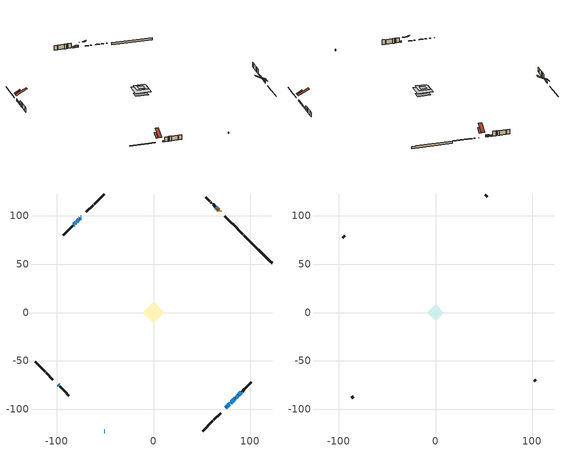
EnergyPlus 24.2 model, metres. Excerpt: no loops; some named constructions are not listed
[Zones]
conditioned space
 floor outside (Floor1 construction): -4.16,0 0,4.16 4.16,0 0,-4.16 z0.39
 floor adiabatic (AdiabaticFloorConstruction): -11.16,0 0,11.16 11.16,0 0,-11.16 z2.83
 floor foundation (Slab1 construction): -7.35,1.87 -1.87,7.35 7.35,-1.87 1.87,-7.35 z-1.9
 wall outside (RimJoist1 construction): 50.8,-122.64 61.56,-111.88 / -122.64,-50.8 -111.88,-61.56 / -50.8,122.64 -61.56,111.88 / 92.59,80.84 81.83,91.6 z0.39:0.69
 wall outside (RimJoist2 construction): 62.22,-111.22 69.42,-104.02 / -111.22,-62.22 -104.02,-69.42 / -62.22,111.22 -69.42,104.02 / 81.18,92.26 73.98,99.46 z0.39:0.69
 wall outside (AdiabaticWallConstruction 1): 68.64,104.8 68.33,105.11 / 67.67,105.76 67.09,106.35 / 66.43,107 66.13,107.31 z0.39:2.42
 wall outside (AdiabaticWallConstruction): -74.75,98.68 -75.08,98.36 z0.39:2.06; 74.75,-98.68 75.19,-98.25 z0.39:1.66; 75.84,-97.6 76.44,-97 / -77.18,96.26 -79.55,93.89 / -80.21,93.23 -81.4,92.04 z0.39:2.02; 77.09,-96.35 78.53,-94.91 z0.39:2.04; 79.18,-94.25 80.05,-93.39 / -75.73,97.7 -76.52,96.91 / 80.7,-92.73 83.4,-90.03 / -98.68,-74.75 -97.89,-75.54 / 65.47,107.96 64.45,108.99 / 84.06,-89.38 84.74,-88.7 / 85.39,-88.04 87.64,-85.8 / 88.29,-85.14 91,-82.44 / -82.05,91.39 -82.84,90.6 / -50.8,-122.64 -50.59,-122.64 z0.39:1.61
 wall outside (Wall1 construction): 91.65,-81.78 93.84,-79.59 / -97.24,-76.2 -95.05,-78.39 / -83.5,89.94 -85.69,87.75 / 63.79,109.65 61.6,111.84 z0.39:5.27
 wall outside (Wall2 construction): 94.5,-78.94 94.82,-78.61 / -94.39,-79.05 -94.07,-79.37 / -86.35,87.09 -86.67,86.77 / 60.94,112.5 60.62,112.82 z0.39:5.27
 wall outside (Wall3 construction): 95.48,-77.96 96.35,-77.08 / -93.41,-80.03 -92.53,-80.9 / -87.33,86.11 -88.2,85.24 / 59.96,113.48 59.09,114.35 z0.39:5.27
 wall outside (Wall4 construction): 97.01,-76.43 101.39,-72.05 / -91.88,-81.56 -87.5,-85.94 / -88.86,84.58 -93.24,80.2 / 58.43,115.01 54.05,119.39 z0.39:5.27
 wall foundation (FoundationWall1 construction): 93.25,80.19,-1.9 93.25,80.19,0.39 119.7,53.74,0.39 119.7,53.74,-0.04 122.64,50.8,-0.04 122.64,50.8,-1.9
 window (WindowConstruction 13): -74.75,98.68 -75.08,98.36 z0.39:2.05
 window (WindowConstruction 14): 74.75,-98.68 75.19,-98.25 z0.39:1.66
 window (WindowConstruction 6): 75.84,-97.6 76.43,-97 z0.39:2.01
 window (WindowConstruction 7): 77.09,-96.35 78.53,-94.91 z0.39:2.04
 window (WindowConstruction 8): 79.18,-94.25 80.05,-93.39 z0.39:1.61
 window (WindowConstruction 9): -75.73,97.7 -76.52,96.91 z0.39:1.61
 window (WindowConstruction 10): 80.7,-92.73 83.4,-90.03 z0.39:1.61
 window (WindowConstruction 11): -77.18,96.26 -79.55,93.89 z0.39:2.01
 window (WindowConstruction 12): -98.68,-74.75 -97.89,-75.54 z0.39:1.61
 window (WindowConstruction 15): 65.47,107.96 64.45,108.99 z0.39:1.61
 window (WindowConstruction): 84.06,-89.38 84.74,-88.7 z0.39:1.61
 window (WindowConstruction 1): 85.39,-88.04 87.64,-85.8 z0.39:1.61
 window (WindowConstruction 2): 88.29,-85.14 91,-82.44 z0.39:1.61
 window (WindowConstruction 3): -80.21,93.23 -81.39,92.04 z0.39:2.01
 window (WindowConstruction 4): -82.05,91.39 -82.84,90.6 z0.39:1.61
 window (WindowConstruction 5): -50.8,-122.64 -50.59,-122.64 z0.39:1.61
 door (Door): 68.64,104.8 68.33,105.11 z0.39:2.42
 door (Door 1): 67.67,105.76 67.09,106.35 z0.39:2.42
 door (Door 2): 66.43,107 66.13,107.31 z0.39:2.42
 ceiling adiabatic (AdiabaticFloorConstruction): 0,-11.16 11.16,0 0,11.16 -11.16,0 z2.83
attic - vented
 floor to conditioned space (Floor2 construction Reversed): -4.16,0 0,4.16 4.16,0 0,-4.16 z5.27
 floor to conditioned space (Floor3 construction Reversed): -8.42,0 0,8.42 8.42,0 0,-8.42 z5.27
 wall outside (Wall5 construction): 102.05,-71.39 103.99,-69.45 / -86.84,-86.6 -84.9,-88.53 / -93.89,79.54 -95.83,77.61 / 53.39,120.04 51.46,121.98 z0.39:5.27
 roof outside (Roof1 construction): 71.21,-102.22,5.27 67.42,-98.43,8.84 66.28,-99.57,8.84 70.07,-103.36,5.27; -102.22,-71.21,5.27 -98.43,-67.42,8.84 -99.57,-66.28,8.84 -103.36,-70.07,5.27; -71.21,102.22,5.27 -67.42,98.43,8.84 -66.28,99.57,8.84 -70.07,103.36,5.27; 72.18,101.26,5.27 68.39,97.47,8.84 69.53,96.33,8.84 73.32,100.12,5.27
 roof outside (Roof2 construction): 74.1,-99.34,5.27 66.13,-91.37,10.9 63.9,-93.6,10.9 71.87,-101.57,5.27; -99.34,-74.1,5.27 -91.37,-66.13,10.9 -93.6,-63.9,10.9 -101.57,-71.87,5.27; -74.1,99.34,5.27 -66.13,91.37,10.9 -63.9,93.6,10.9 -71.87,101.57,5.27; 69.3,104.14,5.27 61.33,96.17,10.9 63.56,93.95,10.9 71.52,101.91,5.27
[Material] Roughness=Rough; Thermal Absorptance=0.9
Name | Thickness {m} | Conductivity {W/m-K} | Density {kg/m3} | Specific Heat {J/kg-K} | Solar Absorptance | Visible Absorptance
ceiling loosefill ins | 0.423333 | 0.0480833 | 16.02 | 1046.75 | 0.7 | 0.7
ceiling stud and cavity | 0.1397 | 0.486722 | 65.682 | 1177.47 | 0.7 | 0.7
ceiling stud and cavity 1 | 0.1397 | 0.154052 | 65.682 | 1177.47 | 0.7 | 0.7
gypsum board | 0.0127 | 0.160291 | 801 | 837.4 | 0.6 | 0.6
[Construction]
Floor2 construction: ceiling loosefill ins, ceiling stud and cavity, gypsum board
Floor3 construction: ceiling loosefill ins, ceiling stud and cavity 1, gypsum board
[EnergyManagementSystem:Program]
fridge_schedule_program: Set Tin = fridge_tin_s*(9.0/5.0)+32.0; Set fridge_schedule_act = 0; If (Hour == 0); Set fridge_schedule_act = (-0.487+0.019*Tin); ElseIf (Hour == 1); Set fridge_schedule_act = (-0.34+0.016*Tin); ElseIf (Hour == 2); Set fridge_schedule_act = (-0.37+0.017*Tin); ElseIf (Hour == 3); Set fridge_schedule_act = (-0.361+0.016*Tin); ElseIf (Hour == 4); Set fridge_schedule_act = (-0.515+0.018*Tin); ElseIf (Hour == 5); Set fridge_schedule_act = (-0.684+0.021*Tin); ElseIf (Hour == 6); Set fridge_schedule_act = (-0.471+0.019*Tin); ElseIf (Hour == 7); Set fridge_schedule_act = (-0.159+0.015*Tin); ElseIf (Hour == 8); Set fridge_schedule_act = (-0.079+0.015*Tin); ElseIf (Hour == 9); Set fridge_schedule_act = (-0.417+0.019*Tin); ElseIf (Hour == 10); Set fridge_schedule_act = (-0.411+0.018*Tin); ElseIf (Hour == 11); Set fridge_schedule_act = (-0.386+0.018*Tin); ElseIf (Hour == 12); Set fridge_schedule_act = (-0.24+0.016*Tin); ElseIf (Hour == 13); Set fridge_schedule_act = (-0.314+0.017*Tin); ElseIf (Hour == 14); Set fridge_schedule_act = (-0.16+0.015*Tin); ElseIf (Hour == 15); Set fridge_schedule_act = (-0.121+0.015*Tin); ElseIf (Hour == 16); Set fridge_schedule_act = (-0.469+0.02*Tin); ElseIf (Hour == 17); Set fridge_schedule_act = (-0.412+0.02*Tin); ElseIf (Hour == 18); Set fridge_schedule_act = (-0.091+0.017*Tin); ElseIf (Hour == 19); Set fridge_schedule_act = (0.077+0.014*Tin); ElseIf (Hour == 20); Set fridge_schedule_act = (-0.118+0.016*Tin); ElseIf (Hour == 21); Set fridge_schedule_act = (-0.247+0.017*Tin); ElseIf (Hour == 22); Set fridge_schedule_act = (-0.445+0.019*Tin); ElseIf (Hour == 23); Set fridge_schedule_act = (-0.544+0.02*Tin); EndIf
furnace_supply_fan_disaggregate_program: Set furnace_supply_fan_primary_htg = 0; If furnace_htg_coil_s > 0; Set furnace_supply_fan_primary_htg = furnace_supply_fan_s; EndIf
infil_program: Set p_m = 0.14; Set p_s = 0.22; Set s_m = 270; Set s_s = 370; Set z_m = 9.99744; Set z_s = 5.218746046102943; Set f_t = (((s_m/z_m)^p_m)*((z_s/s_s)^p_s)); Set Tdiff = tin_s-tout_s; Set dT = @Abs Tdiff; Set c = 0.0262; Set Cs = 0.0949; Set Cw = 0.1661; Set n = 0.65; Set sft = (f_t*0.3); Set temp1 = ((c*Cw)*((sft*site_vw_s)^(2*n)))^2; Set Qinf = (((c*Cs*(dT^n))^2)+temp1)^0.5; Set Qinf = (@Max Qinf 0); Set mech_vent_house_fan_sensible_load_act = 0.0; Set mech_vent_house_fan_latent_load_act = 0.0; Set OASupInPb = out_pb_s; Set OASupInTemp = tout_s; Set OASupInW = out_wt_s; Set OASupRho = (@RhoAirFnPbTdbW OASupInPb OASupInTemp OASupInW); Set OASupCp = (@CpAirFnW OASupInW); Set OASupInEnth = (@HFnTdbW OASupInTemp OASupInW); Set ZoneTemp = tin_s; Set ZoneW = win_s; Set ZoneCp = (@CpAirFnW ZoneW); Set ZoneAirEnth = (@HFnTdbW ZoneTemp ZoneW); Set mech_vent_house_fan_cfis_act = 0.0; Set QWHV_cfis_sup = 0.0; Set QWHV_cfis_suppl_sup = 0.0; Set QWHV_cfis_suppl_exh = 0.0; Set Qrange = 0; Set Qrange = Qrange + 0.075 * mech_vent_range_fan_0_sch_s; Set Qbath = 0; Set Qdryer = 0; Set Qdryer = Qdryer + 0.00308 * clothes_dryer_exhaust_0_sch_s; Set QWHV_sup = 0.01353; Set QWHV_exh = 0.01353; Set Qsupply = QWHV_sup + QWHV_cfis_sup + QWHV_cfis_suppl_sup; Set Qexhaust = Qrange + Qbath + Qdryer + QWHV_exh + QWHV_cfis_suppl_exh; Set Qfan = (@Max Qexhaust Qsupply); Set Qducts = 0; If Qducts < 0; Set Qsupply = Qsupply - Qducts; Else; Set Qexhaust = Qexhaust + Qducts; EndIf; Set Qfan_with_ducts = (@Max Qexhaust Qsupply); Set Qimb = (@Abs (Qsupply - Qexhaust)); If Qinf + Qimb > 0; Set Qtot = Qfan_with_ducts + (Qinf^2) / (Qinf + Qimb); Else; Set Qtot = Qfan_with_ducts; EndIf; Set Qinf_adj = Qtot - Qfan; Set infil_flow_act = Qinf_adj; Set infil_program_Qinf = Qinf_adj; Set infil_program_Qfan = Qfan; Set Qload = Qfan; Set Effectiveness_Sens = 0.0; Set Effectiveness_Lat = 0.0; Set Fan_MFR = Qload * OASupRho; Set ZoneInEnth = OASupInEnth; Set ZoneInTemp = OASupInTemp; If Qload > 0; Set Effectiveness_Sens = Effectiveness_Sens + 0.0135 / Qload * 0.6469453494862578; Set Effectiveness_Lat = Effectiveness_Lat + 0.0135 / Qload * 0.0; EndIf; Set ERVCpMin = (@Min OASupCp ZoneCp); Set ERVSupOutTemp = OASupInTemp + ERVCpMin/OASupCp * Effectiveness_Sens * (ZoneTemp - OASupInTemp); Set ERVSupOutW = OASupInW + ERVCpMin/OASupCp * Effectiveness_Lat * (ZoneW - OASupInW); Set ERVSupOutEnth = (@HFnTdbW ERVSupOutTemp ERVSupOutW); Set ERVSensHeatTrans = Fan_MFR * OASupCp * (ERVSupOutTemp - OASupInTemp); Set ERVTotalHeatTrans = Fan_MFR * (ERVSupOutEnth - OASupInEnth); Set ERVLatHeatTrans = ERVTotalHeatTrans - ERVSensHeatTrans; Set ZoneInEnth = ERVSupOutEnth; Set ZoneInTemp = ERVSupOutTemp; Set FanTotalToCond = Fan_MFR * (ZoneInEnth - ZoneAirEnth); Set FanSensToCond = Fan_MFR * ZoneCp * (ZoneInTemp - ZoneTemp); Set FanLatToCond = FanTotalToCond - FanSensToCond; Set mech_vent_house_fan_sensible_load_act = mech_vent_house_fan_sensible_load_act + FanSensToCond; Set mech_vent_house_fan_latent_load_act = mech_vent_house_fan_latent_load_act + FanLatToCond
natural_vent_program: Set Tin = tin_s; Set Tout = tout_s; Set Wout = out_wt_s; Set Pbar = out_pb_s; Set Phiout = (@RhFnTdbWPb Tout Wout Pbar); Set MaxHR = 0.0115; Set Tnvsp = (htg_sp_s + clg_sp_s) / 2; Set NVavail = natural_vent_s; Set ClgSsnAvail = cool_season; Set Qnv = 0; Set Qwhf = 0; Set whole_house_fan_mix_act = 0; Set whole_house_fan_act = 0; If ((Wout < MaxHR) && (Tin > Tout) && (Tin > Tnvsp) && (ClgSsnAvail > 0)); Set WHF_Flow = 0; Set Adj = (Tin-Tnvsp)/(Tin-Tout); Set Adj = (@Min Adj 1); Set Adj = (@Max Adj 0); If (WHF_Flow > 0); Set Qwhf = WHF_Flow*Adj; Set whole_house_fan_mix_act = WHF_Flow*Adj; Set WHF_W = 0; Set whole_house_fan_act = WHF_W*Adj; ElseIf (NVavail > 0); Set NVArea = 0.0; Set Cs = 0.0001919483208916078; Set Cw = 3.243308678098902e-05; Set Tdiff = Tin-Tout; Set dT = (@Abs Tdiff); Set Vwind = site_vw_s; Set SGNV = NVArea*Adj*((((Cs*dT)+(Cw*(Vwind^2)))^0.5)/1000); Set MaxNV = 5.161668735222529; Set Qnv = (@Min SGNV MaxNV); EndIf; EndIf; Set natural_vent_flow_act = Qnv; Set whole_house_fan_flow_act = Qwhf; Set natural_vent_program_Qnv = Qnv; Set natural_vent_program_Qwhf = Qwhf
total_airflows_program: Set total_infil_flow_rate = 0; Set total_mechvent_flow_rate = 0; Set total_natvent_flow_rate = 0; Set total_whf_flow_rate = 0; Set total_infil_flow_rate = total_infil_flow_rate + (infil_program_Qinf * 1); Set total_mechvent_flow_rate = total_mechvent_flow_rate + (infil_program_Qfan * 1); Set total_natvent_flow_rate = total_natvent_flow_rate + (natural_vent_program_Qnv * 1); Set total_whf_flow_rate = total_whf_flow_rate + (natural_vent_program_Qwhf * 1)
total_loads_program: Set loads_htg_tot = 0; Set loads_clg_tot = 0; If htg_load_cond > 0; Set loads_htg_tot = loads_htg_tot + (htg_load_cond - clg_load_cond) * 1.0; EndIf; Set loads_htg_tot = (@Max loads_htg_tot 0); If clg_load_cond > 0; Set loads_clg_tot = loads_clg_tot + (clg_load_cond - htg_load_cond) * 0.0; EndIf; Set loads_clg_tot = (@Max loads_clg_tot 0)
unmet_hours_program: Set htg_unmet_hours = 0; Set clg_unmet_hours = 0; Set unit_htg_unmet_hours = 0; If ((DayOfYear >= 1) && (DayOfYear <= 365)); Set unit_htg_unmet_hours = unit_htg_unmet_hours + conditioned_space_htg_unmet_s; If unit_htg_unmet_hours > htg_unmet_hours; Set htg_unmet_hours = unit_htg_unmet_hours; EndIf; EndIf
water_heater_EC_adj: If WarmupFlag == 0; Set dhw_e_cons = water_heater_energy + water_heater_on_cycle_parasitic + water_heater_off_cycle_parasitic; Set water_heater_ec_adj_act = 0.0 * dhw_e_cons / 1; EndIf
[EnergyManagementSystem:ProgramCallingManager]
component_loads_program_calling_manager: EndOfZoneTimestepAfterZoneReporting; component_loads_program
fridge_schedule_program_calling_manager: BeginZoneTimestepAfterInitHeatBalance; fridge_schedule_program
furnace_supply_fan_disaggregate_program_calling_manager: EndOfSystemTimestepBeforeHVACReporting; furnace_supply_fan_disaggregate_program
infil_program_calling_manager: BeginZoneTimestepAfterInitHeatBalance; infil_program
natural_vent_program_calling_manager: BeginZoneTimestepAfterInitHeatBalance; natural_vent_program
total_airflows_program_calling_manager: EndOfZoneTimestepAfterZoneReporting; total_airflows_program
total_loads_program_calling_manager: EndOfZoneTimestepAfterZoneReporting; total_loads_program
unmet_hours_program_calling_manager: EndOfZoneTimestepBeforeZoneReporting; unmet_hours_program
water_heater_EC_adj_ProgramManager: EndOfSystemTimestepBeforeHVACReporting; water_heater_EC_adj
[EnergyManagementSystem:OutputVariable] Type of Data in Variable=Summed
Name | EMS Variable | Update Frequency | EMS Program or Subroutine | Units
furnace supply fan disaggregate htg primary | furnace_supply_fan_primary_htg | SystemTimestep | furnace_supply_fan_disaggregate_program | J
loads_htg_tot_peakload_outvar; loads_htg_tot_annual_outvar; Energy Management System Output Variable 1; Energy Management System Output Variable 45 | loads_htg_tot | ZoneTimestep | total_loads_program | J
loads_clg_tot_peakload_outvar; loads_clg_tot_annual_outvar; Energy Management System Output Variable 2; Energy Management System Output Variable 46 | loads_clg_tot | ZoneTimestep | total_loads_program | J
htg_unmet_hours_annual_outvar; Energy Management System Output Variable 3 | htg_unmet_hours | ZoneTimestep | unmet_hours_program | hr
clg_unmet_hours_annual_outvar; Energy Management System Output Variable 4 | clg_unmet_hours | ZoneTimestep | unmet_hours_program | hr
loads_htg_roofs_annual_outvar; Energy Management System Output Variable 5 | loads_htg_roofs | ZoneTimestep | component_loads_program | J
loads_htg_ceilings_annual_outvar; Energy Management System Output Variable 6 | loads_htg_ceilings | ZoneTimestep | component_loads_program | J
loads_htg_walls_annual_outvar; Energy Management System Output Variable 7 | loads_htg_walls | ZoneTimestep | component_loads_program | J
loads_htg_rim_joists_annual_outvar; Energy Management System Output Variable 8 | loads_htg_rim_joists | ZoneTimestep | component_loads_program | J
loads_htg_foundation_walls_annual_outvar; Energy Management System Output Variable 9 | loads_htg_foundation_walls | ZoneTimestep | component_loads_program | J
loads_htg_doors_annual_outvar; Energy Management System Output Variable 10 | loads_htg_doors | ZoneTimestep | component_loads_program | J
loads_htg_windows_conduction_annual_outvar; Energy Management System Output Variable 11 | loads_htg_windows_conduction | ZoneTimestep | component_loads_program | J
loads_htg_windows_solar_annual_outvar; Energy Management System Output Variable 12 | loads_htg_windows_solar | ZoneTimestep | component_loads_program | J
loads_htg_skylights_conduction_annual_outvar; Energy Management System Output Variable 13 | loads_htg_skylights_conduction | ZoneTimestep | component_loads_program | J
loads_htg_skylights_solar_annual_outvar; Energy Management System Output Variable 14 | loads_htg_skylights_solar | ZoneTimestep | component_loads_program | J
loads_htg_floors_annual_outvar; Energy Management System Output Variable 15 | loads_htg_floors | ZoneTimestep | component_loads_program | J
loads_htg_slabs_annual_outvar; Energy Management System Output Variable 16 | loads_htg_slabs | ZoneTimestep | component_loads_program | J
loads_htg_internal_mass_annual_outvar; Energy Management System Output Variable 17 | loads_htg_internal_mass | ZoneTimestep | component_loads_program | J
loads_htg_infil_annual_outvar; Energy Management System Output Variable 18 | loads_htg_infil | ZoneTimestep | component_loads_program | J
loads_htg_natvent_annual_outvar; Energy Management System Output Variable 19 | loads_htg_natvent | ZoneTimestep | component_loads_program | J
loads_htg_mechvent_annual_outvar; Energy Management System Output Variable 20 | loads_htg_mechvent | ZoneTimestep | component_loads_program | J
loads_htg_whf_annual_outvar; Energy Management System Output Variable 21 | loads_htg_whf | ZoneTimestep | component_loads_program | J
loads_htg_ducts_annual_outvar; Energy Management System Output Variable 22 | loads_htg_ducts | ZoneTimestep | component_loads_program | J
loads_htg_intgains_annual_outvar; Energy Management System Output Variable 23 | loads_htg_intgains | ZoneTimestep | component_loads_program | J
loads_htg_lighting_annual_outvar; Energy Management System Output Variable 24 | loads_htg_lighting | ZoneTimestep | component_loads_program | J
loads_clg_roofs_annual_outvar; Energy Management System Output Variable 25 | loads_clg_roofs | ZoneTimestep | component_loads_program | J
loads_clg_ceilings_annual_outvar; Energy Management System Output Variable 26 | loads_clg_ceilings | ZoneTimestep | component_loads_program | J
loads_clg_walls_annual_outvar; Energy Management System Output Variable 27 | loads_clg_walls | ZoneTimestep | component_loads_program | J
loads_clg_rim_joists_annual_outvar; Energy Management System Output Variable 28 | loads_clg_rim_joists | ZoneTimestep | component_loads_program | J
loads_clg_foundation_walls_annual_outvar; Energy Management System Output Variable 29 | loads_clg_foundation_walls | ZoneTimestep | component_loads_program | J
loads_clg_doors_annual_outvar; Energy Management System Output Variable 30 | loads_clg_doors | ZoneTimestep | component_loads_program | J
loads_clg_windows_conduction_annual_outvar; Energy Management System Output Variable 31 | loads_clg_windows_conduction | ZoneTimestep | component_loads_program | J
loads_clg_windows_solar_annual_outvar; Energy Management System Output Variable 32 | loads_clg_windows_solar | ZoneTimestep | component_loads_program | J
loads_clg_skylights_conduction_annual_outvar; Energy Management System Output Variable 33 | loads_clg_skylights_conduction | ZoneTimestep | component_loads_program | J
loads_clg_skylights_solar_annual_outvar; Energy Management System Output Variable 34 | loads_clg_skylights_solar | ZoneTimestep | component_loads_program | J
loads_clg_floors_annual_outvar; Energy Management System Output Variable 35 | loads_clg_floors | ZoneTimestep | component_loads_program | J
loads_clg_slabs_annual_outvar; Energy Management System Output Variable 36 | loads_clg_slabs | ZoneTimestep | component_loads_program | J
loads_clg_internal_mass_annual_outvar; Energy Management System Output Variable 37 | loads_clg_internal_mass | ZoneTimestep | component_loads_program | J
loads_clg_infil_annual_outvar; Energy Management System Output Variable 38 | loads_clg_infil | ZoneTimestep | component_loads_program | J
loads_clg_natvent_annual_outvar; Energy Management System Output Variable 39 | loads_clg_natvent | ZoneTimestep | component_loads_program | J
loads_clg_mechvent_annual_outvar; Energy Management System Output Variable 40 | loads_clg_mechvent | ZoneTimestep | component_loads_program | J
loads_clg_whf_annual_outvar; Energy Management System Output Variable 41 | loads_clg_whf | ZoneTimestep | component_loads_program | J
loads_clg_ducts_annual_outvar; Energy Management System Output Variable 42 | loads_clg_ducts | ZoneTimestep | component_loads_program | J
loads_clg_intgains_annual_outvar; Energy Management System Output Variable 43 | loads_clg_intgains | ZoneTimestep | component_loads_program | J
loads_clg_lighting_annual_outvar; Energy Management System Output Variable 44 | loads_clg_lighting | ZoneTimestep | component_loads_program | J
[Schedule:Day:Interval]
interior lighting schedule day: No, 01:00, 0.108182, 04:00, 0.0901515, 05:00, 0.0991667, 06:00, 0.162273, 07:00, 0.270455, 08:00, 0.342576, 10:00, 0.369621, 11:00, 0.351591, 12:00, 0.333561, 13:00, 0.324545, 14:00, 0.31553, 15:00, 0.333561, 16:00, 0.369621, 17:00, 0.450758, 18:00, 0.585985, 19:00, 0.775303, 20:00, 0.955606, 21:00, 0.991667, 22:00, 0.712197, 23:00, 0.360606, 24:00, 0.162273
interior lighting schedule day 1: No, 01:00, 0.100909, 04:00, 0.0840909, 05:00, 0.0925, 06:00, 0.151364, 07:00, 0.252273, 08:00, 0.319545, 10:00, 0.344773, 11:00, 0.327955, 12:00, 0.311136, 13:00, 0.302727, 14:00, 0.294318, 15:00, 0.311136, 16:00, 0.344773, 17:00, 0.420455, 18:00, 0.546591, 19:00, 0.723182, 20:00, 0.891364, 21:00, 0.925, 22:00, 0.664318, 23:00, 0.336364, 24:00, 0.151364
interior lighting schedule day 2: No, 01:00, 0.0927273, 04:00, 0.0772727, 05:00, 0.085, 06:00, 0.139091, 07:00, 0.231818, 08:00, 0.293636, 10:00, 0.316818, 11:00, 0.301364, 12:00, 0.285909, 13:00, 0.278182, 14:00, 0.270455, 15:00, 0.285909, 16:00, 0.316818, 17:00, 0.386364, 18:00, 0.502273, 19:00, 0.664545, 20:00, 0.819091, 21:00, 0.85, 22:00, 0.610455, 23:00, 0.309091, 24:00, 0.139091
interior lighting schedule day 3: No, 01:00, 0.0845455, 04:00, 0.0704545, 05:00, 0.0775, 06:00, 0.126818, 07:00, 0.211364, 08:00, 0.267727, 10:00, 0.288864, 11:00, 0.274773, 12:00, 0.260682, 13:00, 0.253636, 14:00, 0.246591, 15:00, 0.260682, 16:00, 0.288864, 17:00, 0.352273, 18:00, 0.457955, 19:00, 0.605909, 20:00, 0.746818, 21:00, 0.775, 22:00, 0.556591, 23:00, 0.281818, 24:00, 0.126818
interior lighting schedule day 4: No, 01:00, 0.0763636, 04:00, 0.0636364, 05:00, 0.07, 06:00, 0.114545, 07:00, 0.190909, 08:00, 0.241818, 10:00, 0.260909, 11:00, 0.248182, 12:00, 0.235455, 13:00, 0.229091, 14:00, 0.222727, 15:00, 0.235455, 16:00, 0.260909, 17:00, 0.318182, 18:00, 0.413636, 19:00, 0.547273, 20:00, 0.674545, 21:00, 0.7, 22:00, 0.502727, 23:00, 0.254545, 24:00, 0.114545
interior lighting schedule day 5: No, 01:00, 0.0727273, 04:00, 0.0606061, 05:00, 0.0666667, 06:00, 0.109091, 07:00, 0.181818, 08:00, 0.230303, 10:00, 0.248485, 11:00, 0.236364, 12:00, 0.224242, 13:00, 0.218182, 14:00, 0.212121, 15:00, 0.224242, 16:00, 0.248485, 17:00, 0.30303, 18:00, 0.393939, 19:00, 0.521212, 20:00, 0.642424, 21:00, 0.666667, 22:00, 0.478788, 23:00, 0.242424, 24:00, 0.109091
interior lighting schedule day 6: No, 01:00, 0.0745455, 04:00, 0.0621212, 05:00, 0.0683333, 06:00, 0.111818, 07:00, 0.186364, 08:00, 0.236061, 10:00, 0.254697, 11:00, 0.242273, 12:00, 0.229848, 13:00, 0.223636, 14:00, 0.217424, 15:00, 0.229848, 16:00, 0.254697, 17:00, 0.310606, 18:00, 0.403788, 19:00, 0.534242, 20:00, 0.658485, 21:00, 0.683333, 22:00, 0.490758, 23:00, 0.248485, 24:00, 0.111818
interior lighting schedule day 7: No, 01:00, 0.08, 04:00, 0.0666667, 05:00, 0.0733333, 06:00, 0.12, 07:00, 0.2, 08:00, 0.253333, 10:00, 0.273333, 11:00, 0.26, 12:00, 0.246667, 13:00, 0.24, 14:00, 0.233333, 15:00, 0.246667, 16:00, 0.273333, 17:00, 0.333333, 18:00, 0.433333, 19:00, 0.573333, 20:00, 0.706667, 21:00, 0.733333, 22:00, 0.526667, 23:00, 0.266667, 24:00, 0.12
interior lighting schedule day 8: No, 01:00, 0.0890909, 04:00, 0.0742424, 05:00, 0.0816667, 06:00, 0.133636, 07:00, 0.222727, 08:00, 0.282121, 10:00, 0.304394, 11:00, 0.289545, 12:00, 0.274697, 13:00, 0.267273, 14:00, 0.259848, 15:00, 0.274697, 16:00, 0.304394, 17:00, 0.371212, 18:00, 0.482576, 19:00, 0.638485, 20:00, 0.78697, 21:00, 0.816667, 22:00, 0.586515, 23:00, 0.29697, 24:00, 0.133636
interior lighting schedule day 9: No, 01:00, 0.0972727, 04:00, 0.0810606, 05:00, 0.0891667, 06:00, 0.145909, 07:00, 0.243182, 08:00, 0.30803, 10:00, 0.332348, 11:00, 0.316136, 12:00, 0.299924, 13:00, 0.291818, 14:00, 0.283712, 15:00, 0.299924, 16:00, 0.332348, 17:00, 0.405303, 18:00, 0.526894, 19:00, 0.697121, 20:00, 0.859242, 21:00, 0.891667, 22:00, 0.640379, 23:00, 0.324242, 24:00, 0.145909
interior lighting schedule day 10: No, 01:00, 0.105455, 04:00, 0.0878788, 05:00, 0.0966667, 06:00, 0.158182, 07:00, 0.263636, 08:00, 0.333939, 10:00, 0.360303, 11:00, 0.342727, 12:00, 0.325152, 13:00, 0.316364, 14:00, 0.307576, 15:00, 0.325152, 16:00, 0.360303, 17:00, 0.439394, 18:00, 0.571212, 19:00, 0.755758, 20:00, 0.931515, 21:00, 0.966667, 22:00, 0.694242, 23:00, 0.351515, 24:00, 0.158182
interior lighting schedule day 11: No, 01:00, 0.109091, 04:00, 0.0909091, 05:00, 0.1, 06:00, 0.163636, 07:00, 0.272727, 08:00, 0.345455, 10:00, 0.372727, 11:00, 0.354545, 12:00, 0.336364, 13:00, 0.327273, 14:00, 0.318182, 15:00, 0.336364, 16:00, 0.372727, 17:00, 0.454545, 18:00, 0.590909, 19:00, 0.781818, 20:00, 0.963636, 21:00, 1, 22:00, 0.718182, 23:00, 0.363636, 24:00, 0.163636
interior lighting schedule default day; occupants schedule default day; clothes dryer schedule default day; cooking range schedule default day; mech vent range fan 0 schedule default day; misc plug loads schedule default day; general water use schedule default day; clothes dryer exhaust 0 schedule default day; cooling season schedule day; cooling season schedule day 2; cooling season schedule default day; exterior lighting schedule default day; natural vent schedule default day: No, 24:00, 0
occupants schedule day: No, 05:00, 0.426829, 06:00, 0.719512, 07:00, 1, 08:00, 0.670732, 09:00, 0.329268, 14:00, 0.170732, 15:00, 0.231707, 16:00, 0.329268, 17:00, 0.5, 18:00, 0.670732, 19:00, 0.829268, 21:00, 1, 22:00, 0.853659, 23:00, 0.646341, 24:00, 0.426829
clothes dryer schedule day; clothes dryer exhaust 0 schedule day: No, 01:00, 0.123457, 02:00, 0.0740741, 03:00, 0.0493827, 04:00, 0.0246914, 05:00, 0.0493827, 06:00, 0.0740741, 07:00, 0.197531, 08:00, 0.395062, 09:00, 0.592593, 10:00, 0.839506, 11:00, 0.962963, 12:00, 1, 13:00, 0.91358, 14:00, 0.82716, 15:00, 0.716049, 16:00, 0.753086, 17:00, 0.679012, 18:00, 0.666667, 20:00, 0.62963, 21:00, 0.641975, 22:00, 0.666667, 23:00, 0.54321, 24:00, 0.296296
cooking range schedule day: No, 05:00, 0.0597015, 06:00, 0.11194, 07:00, 0.171642, 08:00, 0.291045, 11:00, 0.343284, 12:00, 0.402985, 13:00, 0.462687, 14:00, 0.343284, 15:00, 0.291045, 16:00, 0.402985, 17:00, 0.567164, 18:00, 1, 19:00, 0.850746, 20:00, 0.432836, 21:00, 0.291045, 22:00, 0.231343, 23:00, 0.171642, 24:00, 0.11194
mech vent range fan 0 schedule day: No, 18:00, 0, 19:00, 1, 20:00, 0.2, 24:00, 0
misc plug loads schedule day: No, 06:00, 0.705882, 07:00, 0.745098, 08:00, 0.803922, 15:00, 0.823529, 16:00, 0.862745, 17:00, 0.921569, 18:00, 0.980392, 19:00, 1, 20:00, 0.980392, 21:00, 0.941176, 22:00, 0.862745, 23:00, 0.784314, 24:00, 0.72549
general water use schedule day: No, 01:00, 0.315068, 03:00, 0.287671, 04:00, 0.342466, 05:00, 0.369863, 06:00, 0.520548, 07:00, 0.60274, 08:00, 0.534247, 10:00, 0.506849, 11:00, 0.465753, 14:00, 0.479452, 15:00, 0.534247, 16:00, 0.589041, 17:00, 0.69863, 18:00, 0.876712, 19:00, 0.890411, 20:00, 0.986301, 21:00, 1, 22:00, 0.863014, 23:00, 0.616438, 24:00, 0.465753
cooling season schedule day 1: No, 24:00, 1
exterior lighting schedule day: No, 01:00, 0.566667, 03:00, 0.524167, 05:00, 0.495833, 06:00, 0.5525, 07:00, 0.623333, 08:00, 0.580833, 09:00, 0.439167, 10:00, 0.354167, 12:00, 0.34, 13:00, 0.354167, 14:00, 0.396667, 15:00, 0.425, 16:00, 0.495833, 17:00, 0.623333, 18:00, 0.793333, 19:00, 0.906667, 20:00, 0.963333, 21:00, 0.991667, 22:00, 0.920833, 23:00, 0.793333, 24:00, 0.665833
exterior lighting schedule day 1: No, 01:00, 0.528571, 03:00, 0.488929, 05:00, 0.4625, 06:00, 0.515357, 07:00, 0.581429, 08:00, 0.541786, 09:00, 0.409643, 10:00, 0.330357, 12:00, 0.317143, 13:00, 0.330357, 14:00, 0.37, 15:00, 0.396429, 16:00, 0.4625, 17:00, 0.581429, 18:00, 0.74, 19:00, 0.845714, 20:00, 0.898571, 21:00, 0.925, 22:00, 0.858929, 23:00, 0.74, 24:00, 0.621071
exterior lighting schedule day 10: No, 01:00, 0.552381, 03:00, 0.510952, 05:00, 0.483333, 06:00, 0.538571, 07:00, 0.607619, 08:00, 0.56619, 09:00, 0.428095, 10:00, 0.345238, 12:00, 0.331429, 13:00, 0.345238, 14:00, 0.386667, 15:00, 0.414286, 16:00, 0.483333, 17:00, 0.607619, 18:00, 0.773333, 19:00, 0.88381, 20:00, 0.939048, 21:00, 0.966667, 22:00, 0.897619, 23:00, 0.773333, 24:00, 0.649048
exterior lighting schedule day 11: No, 01:00, 0.571429, 03:00, 0.528571, 05:00, 0.5, 06:00, 0.557143, 07:00, 0.628571, 08:00, 0.585714, 09:00, 0.442857, 10:00, 0.357143, 12:00, 0.342857, 13:00, 0.357143, 14:00, 0.4, 15:00, 0.428571, 16:00, 0.5, 17:00, 0.628571, 18:00, 0.8, 19:00, 0.914286, 20:00, 0.971429, 21:00, 1, 22:00, 0.928571, 23:00, 0.8, 24:00, 0.671429
exterior lighting schedule day 2: No, 01:00, 0.485714, 03:00, 0.449286, 05:00, 0.425, 06:00, 0.473571, 07:00, 0.534286, 08:00, 0.497857, 09:00, 0.376429, 10:00, 0.303571, 12:00, 0.291429, 13:00, 0.303571, 14:00, 0.34, 15:00, 0.364286, 16:00, 0.425, 17:00, 0.534286, 18:00, 0.68, 19:00, 0.777143, 20:00, 0.825714, 21:00, 0.85, 22:00, 0.789286, 23:00, 0.68, 24:00, 0.570714
exterior lighting schedule day 3: No, 01:00, 0.442857, 03:00, 0.409643, 05:00, 0.3875, 06:00, 0.431786, 07:00, 0.487143, 08:00, 0.453929, 09:00, 0.343214, 10:00, 0.276786, 12:00, 0.265714, 13:00, 0.276786, 14:00, 0.31, 15:00, 0.332143, 16:00, 0.3875, 17:00, 0.487143, 18:00, 0.62, 19:00, 0.708571, 20:00, 0.752857, 21:00, 0.775, 22:00, 0.719643, 23:00, 0.62, 24:00, 0.520357
exterior lighting schedule day 4: No, 01:00, 0.4, 03:00, 0.37, 05:00, 0.35, 06:00, 0.39, 07:00, 0.44, 08:00, 0.41, 09:00, 0.31, 10:00, 0.25, 12:00, 0.24, 13:00, 0.25, 14:00, 0.28, 15:00, 0.3, 16:00, 0.35, 17:00, 0.44, 18:00, 0.56, 19:00, 0.64, 20:00, 0.68, 21:00, 0.7, 22:00, 0.65, 23:00, 0.56, 24:00, 0.47
exterior lighting schedule day 5: No, 01:00, 0.380952, 03:00, 0.352381, 05:00, 0.333333, 06:00, 0.371429, 07:00, 0.419048, 08:00, 0.390476, 09:00, 0.295238, 10:00, 0.238095, 12:00, 0.228571, 13:00, 0.238095, 14:00, 0.266667, 15:00, 0.285714, 16:00, 0.333333, 17:00, 0.419048, 18:00, 0.533333, 19:00, 0.609524, 20:00, 0.647619, 21:00, 0.666667, 22:00, 0.619048, 23:00, 0.533333, 24:00, 0.447619
exterior lighting schedule day 6: No, 01:00, 0.390476, 03:00, 0.36119, 05:00, 0.341667, 06:00, 0.380714, 07:00, 0.429524, 08:00, 0.400238, 09:00, 0.302619, 10:00, 0.244048, 12:00, 0.234286, 13:00, 0.244048, 14:00, 0.273333, 15:00, 0.292857, 16:00, 0.341667, 17:00, 0.429524, 18:00, 0.546667, 19:00, 0.624762, 20:00, 0.66381, 21:00, 0.683333, 22:00, 0.634524, 23:00, 0.546667, 24:00, 0.45881
exterior lighting schedule day 7: No, 01:00, 0.419048, 03:00, 0.387619, 05:00, 0.366667, 06:00, 0.408571, 07:00, 0.460952, 08:00, 0.429524, 09:00, 0.324762, 10:00, 0.261905, 12:00, 0.251429, 13:00, 0.261905, 14:00, 0.293333, 15:00, 0.314286, 16:00, 0.366667, 17:00, 0.460952, 18:00, 0.586667, 19:00, 0.670476, 20:00, 0.712381, 21:00, 0.733333, 22:00, 0.680952, 23:00, 0.586667, 24:00, 0.492381
exterior lighting schedule day 8: No, 01:00, 0.466667, 03:00, 0.431667, 05:00, 0.408333, 06:00, 0.455, 07:00, 0.513333, 08:00, 0.478333, 09:00, 0.361667, 10:00, 0.291667, 12:00, 0.28, 13:00, 0.291667, 14:00, 0.326667, 15:00, 0.35, 16:00, 0.408333, 17:00, 0.513333, 18:00, 0.653333, 19:00, 0.746667, 20:00, 0.793333, 21:00, 0.816667, 22:00, 0.758333, 23:00, 0.653333, 24:00, 0.548333
exterior lighting schedule day 9: No, 01:00, 0.509524, 03:00, 0.47131, 05:00, 0.445833, 06:00, 0.496786, 07:00, 0.560476, 08:00, 0.522262, 09:00, 0.394881, 10:00, 0.318452, 12:00, 0.305714, 13:00, 0.318452, 14:00, 0.356667, 15:00, 0.382143, 16:00, 0.445833, 17:00, 0.560476, 18:00, 0.713333, 19:00, 0.815238, 20:00, 0.86619, 21:00, 0.891667, 22:00, 0.827976, 23:00, 0.713333, 24:00, 0.59869
[Schedule:Week:Daily]
clothes dryer exhaust 0 schedule Week Rule - Jan1-Dec31: clothes dryer exhaust 0 schedule day, clothes dryer exhaust 0 schedule day, clothes dryer exhaust 0 schedule day, clothes dryer exhaust 0 schedule day, clothes dryer exhaust 0 schedule day, clothes dryer exhaust 0 schedule day, clothes dryer exhaust 0 schedule day, clothes dryer exhaust 0 schedule default day, clothes dryer exhaust 0 schedule default day, clothes dryer exhaust 0 schedule default day, clothes dryer exhaust 0 schedule default day, clothes dryer exhaust 0 schedule default day
cooling season schedule Week Rule - Jan1-May26: cooling season schedule day, cooling season schedule day, cooling season schedule day, cooling season schedule day, cooling season schedule day, cooling season schedule day, cooling season schedule day, cooling season schedule default day, cooling season schedule default day, cooling season schedule default day, cooling season schedule default day, cooling season schedule default day
cooling season schedule Week Rule - May27-Jun2: cooling season schedule day, cooling season schedule day, cooling season schedule day, cooling season schedule day, cooling season schedule day, cooling season schedule day 1, cooling season schedule day 1, cooling season schedule default day, cooling season schedule default day, cooling season schedule default day, cooling season schedule default day, cooling season schedule default day
cooling season schedule Week Rule - Jun3-Sep29: cooling season schedule day 1, cooling season schedule day 1, cooling season schedule day 1, cooling season schedule day 1, cooling season schedule day 1, cooling season schedule day 1, cooling season schedule day 1, cooling season schedule default day, cooling season schedule default day, cooling season schedule default day, cooling season schedule default day, cooling season schedule default day
cooling season schedule Week Rule - Sep30-Oct6: cooling season schedule day 1, cooling season schedule day 2, cooling season schedule day 2, cooling season schedule day 2, cooling season schedule day 2, cooling season schedule day 2, cooling season schedule day 2, cooling season schedule default day, cooling season schedule default day, cooling season schedule default day, cooling season schedule default day, cooling season schedule default day
cooling season schedule Week Rule - Oct7-Dec31: cooling season schedule day 2, cooling season schedule day 2, cooling season schedule day 2, cooling season schedule day 2, cooling season schedule day 2, cooling season schedule day 2, cooling season schedule day 2, cooling season schedule default day, cooling season schedule default day, cooling season schedule default day, cooling season schedule default day, cooling season schedule default day
exterior lighting schedule Week Rule - Sep2-Sep29: exterior lighting schedule day 8, exterior lighting schedule day 8, exterior lighting schedule day 8, exterior lighting schedule day 8, exterior lighting schedule day 8, exterior lighting schedule day 8, exterior lighting schedule day 8, exterior lighting schedule default day, exterior lighting schedule default day, exterior lighting schedule default day, exterior lighting schedule default day, exterior lighting schedule default day
exterior lighting schedule Week Rule - Sep30-Oct6: exterior lighting schedule day 8, exterior lighting schedule day 9, exterior lighting schedule day 9, exterior lighting schedule day 9, exterior lighting schedule day 9, exterior lighting schedule day 9, exterior lighting schedule day 9, exterior lighting schedule default day, exterior lighting schedule default day, exterior lighting schedule default day, exterior lighting schedule default day, exterior lighting schedule default day
exterior lighting schedule Week Rule - Oct7-Oct27: exterior lighting schedule day 9, exterior lighting schedule day 9, exterior lighting schedule day 9, exterior lighting schedule day 9, exterior lighting schedule day 9, exterior lighting schedule day 9, exterior lighting schedule day 9, exterior lighting schedule default day, exterior lighting schedule default day, exterior lighting schedule default day, exterior lighting schedule default day, exterior lighting schedule default day
exterior lighting schedule Week Rule - Oct28-Nov3: exterior lighting schedule day 9, exterior lighting schedule day 9, exterior lighting schedule day 9, exterior lighting schedule day 9, exterior lighting schedule day 10, exterior lighting schedule day 10, exterior lighting schedule day 10, exterior lighting schedule default day, exterior lighting schedule default day, exterior lighting schedule default day, exterior lighting schedule default day, exterior lighting schedule default day
exterior lighting schedule Week Rule - Nov4-Nov24: exterior lighting schedule day 10, exterior lighting schedule day 10, exterior lighting schedule day 10, exterior lighting schedule day 10, exterior lighting schedule day 10, exterior lighting schedule day 10, exterior lighting schedule day 10, exterior lighting schedule default day, exterior lighting schedule default day, exterior lighting schedule default day, exterior lighting schedule default day, exterior lighting schedule default day
exterior lighting schedule Week Rule - Nov25-Dec1: exterior lighting schedule day 10, exterior lighting schedule day 10, exterior lighting schedule day 10, exterior lighting schedule day 10, exterior lighting schedule day 10, exterior lighting schedule day 10, exterior lighting schedule day 11, exterior lighting schedule default day, exterior lighting schedule default day, exterior lighting schedule default day, exterior lighting schedule default day, exterior lighting schedule default day
exterior lighting schedule Week Rule - Dec2-Dec31: exterior lighting schedule day 11, exterior lighting schedule day 11, exterior lighting schedule day 11, exterior lighting schedule day 11, exterior lighting schedule day 11, exterior lighting schedule day 11, exterior lighting schedule day 11, exterior lighting schedule default day, exterior lighting schedule default day, exterior lighting schedule default day, exterior lighting schedule default day, exterior lighting schedule default day
natural vent schedule Week Rule - Jan1-Dec31: natural vent schedule default day, natural vent schedule default day, natural vent schedule default day, natural vent schedule default day, natural vent schedule default day, natural vent schedule default day, natural vent schedule default day, natural vent schedule default day, natural vent schedule default day, natural vent schedule default day, natural vent schedule default day, natural vent schedule default day
[Schedule:Year]
clothes dryer exhaust 0 schedule: clothes dryer exhaust 0 schedule Week Rule - Jan1-Dec31, 1, 1, 12, 31
cooling season schedule: cooling season schedule Week Rule - Jan1-May26, 1, 1, 5, 26, cooling season schedule Week Rule - May27-Jun2, 5, 27, 6, 2, cooling season schedule Week Rule - Jun3-Sep29, 6, 3, 9, 29, cooling season schedule Week Rule - Sep30-Oct6, 9, 30, 10, 6, cooling season schedule Week Rule - Oct7-Dec31, 10, 7, 12, 31
natural vent schedule: natural vent schedule Week Rule - Jan1-Dec31, 1, 1, 12, 31
